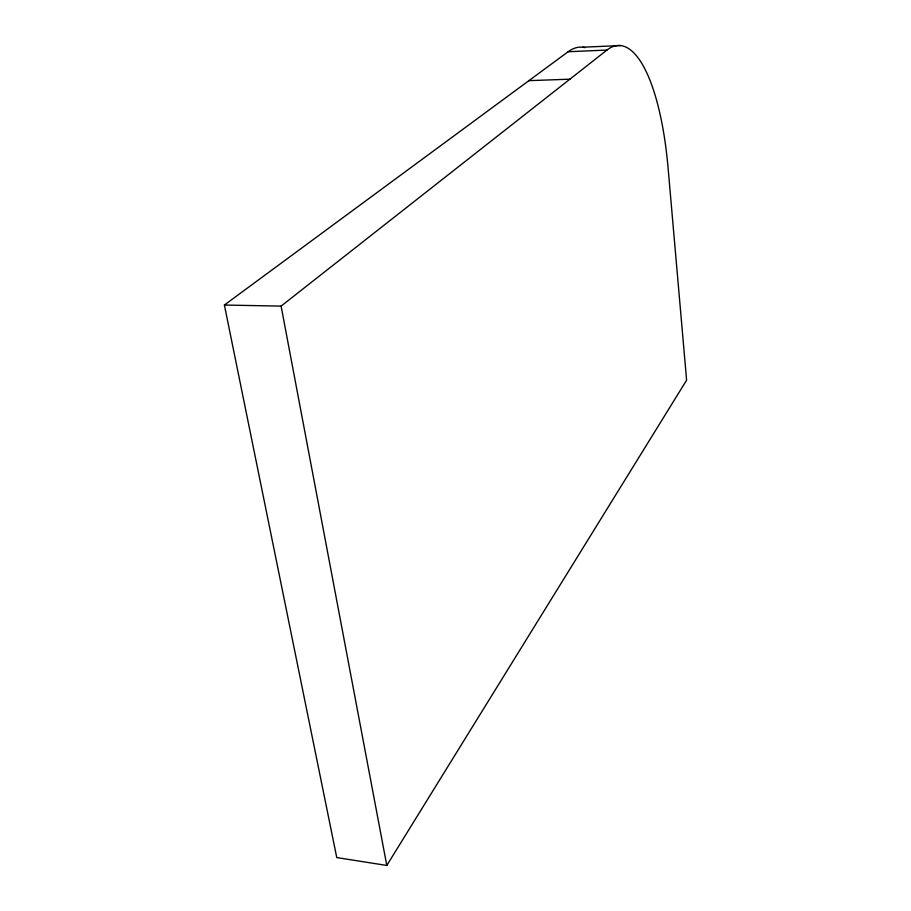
<?xml version="1.0" encoding="UTF-8"?>
<svg xmlns="http://www.w3.org/2000/svg" width="911" height="911" viewBox="0 0 911 911"><rect width="100%" height="100%" fill="white"/><g stroke="black" fill="none" stroke-linecap="round" stroke-linejoin="round"><path stroke-width="1.37" d="M386.799 865.45L686.609 380.183L668.07 167.795A170.767 51.54 -89.9 0 0 606.954 50.071L568.157 51.733L224.391 305.037L336.763 857.581L386.799 865.45L281.1 306.107L606.954 50.071M582.71 47.213L620.676 45.55M528.892 80.658L569.922 79.177M224.391 305.037L281.1 306.107M568.157 51.733A169.252 54.774 90 0 1 585.113 47.623"/></g></svg>
